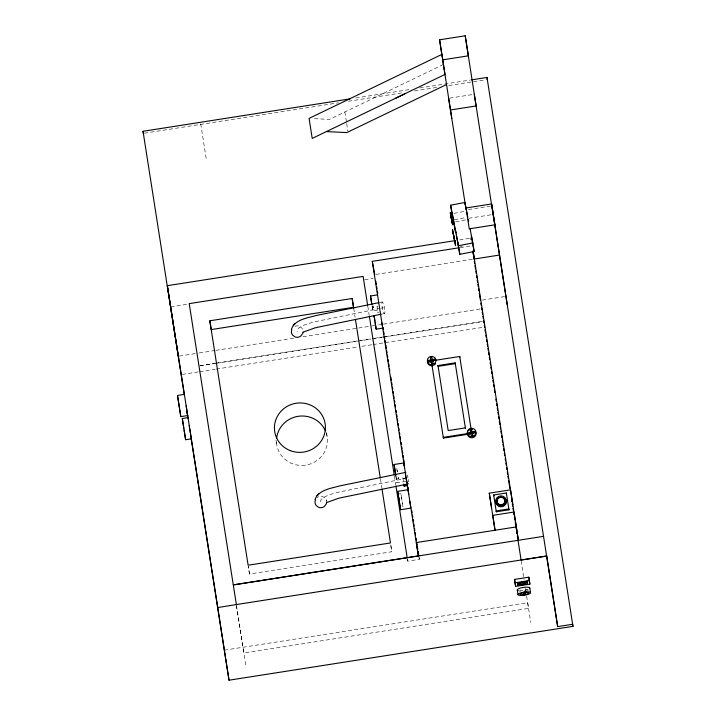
<?xml version="1.0" encoding="UTF-8"?>
<svg xmlns="http://www.w3.org/2000/svg" width="716" height="716" viewBox="0 0 716 716"><rect width="100%" height="100%" fill="white"/><g stroke="black" fill="none" stroke-linecap="round" stroke-linejoin="round"><path stroke-width="0.54" stroke-dasharray="3.58 2.69" d="M384.94 311.639L384.796 313.241A5.71 1.011 78.4 0 1 383.525 311.997L382.738 309.482A5.979 1.065 78.4 0 1 381.852 303.835L381.995 302.233A5.71 1.011 78.4 0 1 383.266 303.477L384.053 305.992M443.401 64.494L329.467 119.393L312.292 118.552M380.044 302.412L382.21 301.964M380.142 308.399L317.251 321.287A26.322 6.587 -8.9 0 0 297.221 331.598M381.225 308.184L383.391 307.737M382.407 313.948L384.582 313.51M406.974 478.145L340.834 491.695A26.322 6.587 -8.9 0 0 320.804 501.997M453.998 213.386L465.257 211.229M454.257 219.758L466.546 217.404M455.627 221.799L465.865 219.83M460.424 246.465L462.464 246.071M355.798 97.976L410.921 89.348M419.737 87.97L470.448 80.031M144.453 133.194L338.48 102.818M348.406 101.269L403.529 92.641M414.546 90.914L437.7 87.289M448.726 85.562L486.209 79.7M449.702 98.137L472.139 94.628M468.434 209.546L490.872 206.029M468.694 218.291L491.131 214.773M459.618 239.932L470.645 238.204M460.182 247.602L471.173 245.874M375.873 274.416L472.811 259.237M170.659 306.878L188.183 304.13M364.713 279.705L373.188 278.381M372.311 307.397L373.26 307.746L373.027 306.206M372.06 305.786L372.848 310.834L378.845 309.894M482.45 300.067L504.887 296.549M179.367 356.076L198.126 353.149M199.227 352.97L214.666 350.554M215.776 350.384L294.088 338.122M302.913 336.744L371.3 326.04M372.401 325.861L382.335 324.312M383.436 324.133L480.499 308.945M199.952 365.661L216.509 363.066M217.61 362.896L358.85 340.789M359.951 340.61L373.197 338.543M374.298 338.364L384.232 336.815M385.333 336.645L482.441 321.439M199.979 365.822L214.326 363.576M215.427 363.397L356.693 341.29M357.794 341.111L371.04 339.044M372.141 338.865L382.075 337.317M383.176 337.138L482.503 321.591M182.24 374.423L198.663 371.855M199.755 371.685L215.212 369.268M216.313 369.089L357.57 346.983M361.983 346.293L371.917 344.736M373.018 344.557L483.381 327.284M406.196 477.885L402.983 478.386L402.875 477.697L405.014 477.357M396.36 479.022L398.4 478.709L397.989 476.059L398.4 478.709M395.876 475.961L396.959 482.844L405.641 481.483M398.132 494.103L400.897 493.673L402.947 506.785L402.168 501.782M249.481 574.026L248.291 566.329L249.481 574.026L391.831 551.741L390.641 544.044L391.831 551.741M407.368 558.945L407.717 561.156L419.37 559.33L419.102 557.594M224.332 650.182L527.665 602.702L528.551 608.394L243.825 652.965L236.504 605.7M407.252 475.03L407.637 476.4A5.979 1.065 78.4 0 1 407.977 477.885M373.26 307.746L372.929 305.642M470.484 237.658L470.824 239.86M521.105 560.78L524.058 579.709M525.419 588.364L525.786 590.745M526.627 596.079L530.753 622.428M419.03 557.12L419.37 559.33M402.875 477.697L404.093 485.448M344.87 111.973L346.526 122.508M346.687 123.564L347.842 130.947M397.353 471.996L396.727 467.978L397.335 471.907M367.782 306.197L369.188 315.174M394.391 476.068L395.796 485.045M353.704 308.399L355.109 317.224M380.447 479.067L381.843 487.891M200.74 123.841L206.468 160.429M236.387 605.53L246.027 666.999M377.126 306.627L377.046 306.117L378.093 312.838L378.012 312.328M372.15 306.341L372.848 310.834M401.676 498.667L400.897 493.673M395.912 476.113L396.959 482.844M407.449 559.42L407.717 561.156M326.514 432.724L327.194 437.082M276.018 440.009L276.689 444.368M326.362 501.844L326.326 500.359L326.523 501.057A5.979 5.791 -15.7 0 0 325.315 498.363L322.898 496.644A5.71 5.531 -15.7 0 0 317.179 497.584M519.718 591.488A4.305 1.074 -8.9 0 1 524.81 589.921A4.305 1.074 -8.9 0 1 528.014 590.754M528.139 589.42A6.346 1.584 -8.9 0 1 522.143 590.772M520.613 590.852A6.346 1.584 -8.9 0 1 519.279 590.807M326.201 432.885A25.516 24.702 -8.8 0 1 305.455 465.167A25.516 24.702 -8.8 0 1 276.465 440.063M384.134 306.072A5.979 1.065 78.4 0 1 385.02 311.711M294.894 326.389A5.71 5.531 -15.7 0 1 299.315 326.236L301.731 327.964A5.979 5.791 -15.7 0 1 302.519 329.226M408.245 479.389A5.979 1.065 78.4 0 1 408.523 482.038"/><path stroke-width="1.07" d="M405.578 472.632L405.435 474.243A5.979 1.065 78.4 0 0 406.312 479.881L407.109 482.405M291.439 329.145C294.947 319.461 307.361 318.002 316.025 315.532L378.961 302.635M315.022 499.553C318.53 489.86 330.944 488.41 339.608 485.931L405.793 472.372M293.175 325.413L295.243 323.399M316.749 495.821L318.817 493.807M303.307 332.063L315.532 327.704L381.324 314.172M326.89 502.471L339.115 498.112L408.156 483.909M405.462 93.492L395.518 98.28M441.844 54.416L309.079 118.391L312.212 138.421L444.976 74.446L439.579 39.81L465.221 35.8L468.362 55.83L442.721 59.84L451.769 118.337M446.542 84.524L346.804 132.585L326.406 131.583M431.676 357.499L430.397 357.866L431.775 363.746L433.064 363.442C431.623 349.059 427.882 364.721 433.055 363.37M434.916 360.443L434.612 359.128L428.615 360.506L428.92 361.822L434.907 360.372L428.92 361.822M470.215 429.054L471.056 428.857L459.726 356.487L435.686 360.255M471.173 429.591L471.414 429.537A4.278 4.135 -8.8 0 1 472.524 429.564M470.135 430.003L471.414 429.627L472.802 435.579L471.513 435.874L470.143 430.074L471.414 429.627M474.717 432.697L474.413 431.381L468.416 432.759L468.72 434.084L474.708 432.625L468.72 434.084M471.495 435.802L472.802 435.579M451.778 212.706L450.615 205.206L464.952 202.458L466.385 209.815M472.828 242.957L474.153 251.531L459.815 254.287L458.491 245.713L472.828 242.957L470.135 229.093M143.352 133.364L143.03 131.288L350.285 98.844M471.558 79.861L486.987 77.444L572.97 626.357L229.013 680.2L191.109 438.264M450.48 109.969L476.122 105.95L465.221 35.8M466 207.971L491.641 203.962L494.908 224.824L469.266 228.834L466 207.971L466.295 209.877M178.266 356.255L167.347 285.684L455.206 240.621M374.772 274.586L372.275 261.358L459.081 247.772M499.589 255.048L473.911 259.067L473.616 256.901M352.174 298.5L353.534 307.298L211.193 329.584L209.833 320.786L352.174 298.5L353.731 308.417M371.506 302.277L370.521 295.968L377.52 294.876M374.029 315.488L376.168 329.172L382.729 328.143L381.888 322.755M186.142 405.829L187.655 415.557L180.808 416.631L177.487 395.429L184.343 394.355L184.433 394.946M438.004 365.563L455.188 362.869L465.498 428.651L465.373 427.882L448.18 430.576L438.004 365.563L438.12 366.332L455.313 363.639L455.188 362.869M183.824 428.249L182.303 418.52L187.986 417.625L188.075 418.216M182.303 418.52L185.623 439.722L191.306 438.827L189.785 429.099M467.494 433.583L443.285 437.369L443.401 438.103L467.611 434.317L467.799 435.131A4.278 4.135 -8.8 0 0 473.804 437.297A4.278 4.135 -8.8 0 0 475.299 431.229M395.787 475.326L394.086 464.487L403.851 462.957L404.585 467.611M404.2 486.146L407.404 485.645L407.297 484.947L404.093 485.448L404.2 486.146L403.896 484.204M398.91 499.106L397.702 491.364L408.048 489.744L408.773 494.398M491.57 508.065L489.27 493.19L510.544 489.86L512.844 504.726M493.673 494.98L506.346 492.993L508.978 509.81L496.304 511.797L493.673 494.98L493.807 495.857M397.702 491.364L400.575 509.72L410.921 508.1L409.865 501.37M516.317 526.913L416.327 542.567L418.386 555.858L372.275 261.358M572.97 626.357L572.648 624.28L557.675 626.625L546.738 555.983L236.37 604.564L217.762 607.553L229.013 680.2M546.747 556.055L521.105 560.064L517.99 540.222M514.535 579.414L528.811 577.186L529.339 580.569L515.064 582.806L514.535 579.414L515.618 586.377L529.894 584.14L528.811 577.186M517.444 583.021L527.137 581.499M519.753 583.701L517.596 584.032L517.82 585.446L527.513 583.925L527.039 580.9M524.058 583.021L527.289 582.52L527.513 583.925M520.165 584.453L524.971 583.701L524.792 582.493L519.977 583.245L520.165 584.453L519.95 583.039M451.903 212.339L452.342 214.505M453.416 220.34L453.371 219.991M453.273 219.982L453.622 221.387L452.566 215.623M455.152 229.227L455.931 233.04M458.115 244.863L456.316 235M453.586 221.217L453.326 220.018M453.971 223.929L454.114 224.564L453.443 220.877M455.779 232.449L455.618 231.715L455.725 232.414M450.552 213.896L450.445 213.395L450.829 215.265M457.667 242.742L457.936 244.04M451.34 217.789L451.116 216.751L451.286 217.754M451.536 218.953L452.029 221.691L451.375 218.067M451.483 218.514L450.901 215.623L451.42 218.47M452.082 221.951L452.449 223.714L452.288 222.712M451.465 218.908L451.859 220.779L451.68 219.714M453.568 234.911L453.004 232.217L453.47 234.848M454.49 240.173L455.045 242.867L454.588 240.236M466.59 210.862L467.843 217.297M468.255 219.445L468.676 221.584M472.292 241.963L472.712 244.102L471.379 235.528M472.918 245.167L474.153 251.531M450.615 205.206L458.491 245.713M453.371 220.832L453.532 221.674M453.792 223.258L455.457 231.841M457.542 242.563L459.815 254.287M450.749 214.809L451.008 216.151L450.659 214.755M451.295 218.013L451.653 219.356M451.921 221.11L452.664 224.842L451.51 219.006M453.819 236.199L452.476 229.433L453.711 236.128M453.183 219.919L453.416 221.119M450.973 215.928L451.331 218.246M451.608 219.069L451.966 221.396M453.711 235.501L455.582 245.651L454.347 238.956M454.347 239.591L453.541 235.394M451.832 220.268L452.27 222.56M450.874 215.865L451.429 218.308M454.087 237.587L454.517 239.699M450.489 213.807L450.758 215.221M370.521 295.968L371.89 304.685M394.086 464.487L395.751 475.164M187.565 414.967L187.655 415.557M177.487 395.429L180.808 416.631M474.278 94.288L557.675 626.625M529.366 580.757L529.894 584.14M529.795 588.024L530.529 592.678A6.346 1.584 -8.9 0 1 521.337 595.506A6.346 1.584 -8.9 0 1 520.917 592.794A6.346 1.584 -8.9 0 1 530.529 592.678M473.133 251.218L518.375 540.213L514.016 512.047L492.742 515.368L495.051 530.243L489.27 493.19M524.756 582.287L524.971 583.701M448.637 98.307L465.651 206.834M474.296 261.268L474.636 263.47M474.985 265.681L475.505 268.983M475.854 271.194L476.194 273.396M476.543 275.597L476.883 277.808M477.232 280.01L477.581 282.211M477.921 284.422L478.27 286.624M478.61 288.834L478.959 291.036M479.299 293.238L480.338 299.861M480.857 303.163L481.206 305.374M481.546 307.576L481.895 309.777M482.244 311.988L482.584 314.19M482.933 316.391L483.273 318.602M483.622 320.804L483.971 323.014M484.311 325.216L484.66 327.418M485 329.629L485.52 332.931M485.869 335.142L486.209 337.343M486.558 339.554L486.907 341.756M487.247 343.957L487.596 346.168M487.936 348.37L488.285 350.58M488.634 352.782L488.974 354.984M489.323 357.195L489.663 359.396M490.183 362.708L490.532 364.909M490.881 367.111L491.221 369.322M491.57 371.523L491.91 373.734M492.259 375.936L492.608 378.137M492.948 380.348L493.297 382.55M493.637 384.76L493.986 386.962M494.326 389.164L494.846 392.475M495.884 399.089L496.233 401.291M496.573 403.502L496.922 405.704M497.271 407.914L497.611 410.116M497.96 412.318L498.3 414.528M498.649 416.73L498.998 418.941M499.338 421.142L499.858 424.445M500.207 426.655L500.547 428.857M500.896 431.068L501.236 433.27M501.585 435.471L501.934 437.682M502.274 439.884L502.623 442.094M502.963 444.296L503.312 446.498M503.661 448.708L504.001 450.91M504.35 453.121L504.69 455.322M505.21 458.625L505.559 460.835M505.908 463.037L506.248 465.248M506.597 467.45L506.937 469.651M507.286 471.862L507.635 474.064M507.975 476.274L508.324 478.476M508.664 480.678L509.873 488.402M511.6 499.428L511.949 501.63M512.298 503.831L512.638 506.042M512.987 508.244L513.327 510.454M513.676 512.656L514.025 514.858M514.365 517.068L514.715 519.27M515.234 522.582L515.574 524.783M515.923 526.985L516.263 529.196M516.612 531.397L516.961 533.608M517.301 535.81L517.65 538.011M517.265 589.984L517.999 594.638M515.081 582.994L515.618 586.377M431.999 365.303L443.401 438.103M375.81 281.209L376.33 284.512M376.679 286.722L377.019 288.924M377.368 291.135L377.708 293.336M383.069 327.534L383.418 329.736M383.758 331.947L384.107 334.148M384.447 336.359L384.796 338.561M385.145 340.771L385.485 342.973M385.835 345.184L386.354 348.495M386.694 350.697L387.043 352.907M387.392 355.109L387.732 357.32M388.081 359.522L388.421 361.732M388.77 363.934L389.119 366.145M389.459 368.346L389.808 370.557M390.846 377.171L391.366 380.482M391.706 382.684L392.055 384.895M392.395 387.096L392.744 389.307M393.093 391.509L393.433 393.719M393.782 395.921L394.131 398.132M394.471 400.334L394.82 402.544M395.16 404.746L395.509 406.957M396.029 410.259L396.378 412.47M396.718 414.671L397.067 416.882M397.407 419.084L397.756 421.294M398.105 423.496L398.445 425.707M398.794 427.908L399.134 430.119M399.483 432.321L399.832 434.531M400.172 436.733L400.521 438.944M401.041 442.255L401.381 444.457M401.73 446.668L402.079 448.869M402.419 451.08L402.768 453.282M403.117 455.492L403.457 457.694M403.806 459.896L404.146 462.106M408.12 487.48L408.469 489.681M411.754 510.642L412.094 512.844M412.443 515.055L412.792 517.256M413.132 519.467L413.481 521.669M413.83 523.879L414.17 526.081M414.519 528.292L414.859 530.493M415.208 532.704L415.557 534.906M416.077 538.217L416.417 540.419M416.766 542.63L417.106 544.831M417.455 547.042L417.804 549.244M418.144 551.454L418.833 555.867L233.291 584.909L543.659 536.329M371.013 299.073L370.969 298.805M398.749 498.085L399.528 502.99M398.257 494.908L398.168 494.371M400.056 506.409L400.181 507.214L400.038 506.266M367.612 305.088L363.119 276.412L189.221 303.629L236.378 604.635M369.34 316.123L394.221 474.959M395.948 485.994L407.18 557.692M355.431 319.408L380.294 477.984M381.995 488.983L390.471 542.952L248.121 565.228L209.833 320.786M167.347 285.684L217.762 607.553M143.03 131.288L184.361 395.187M186.957 411.754L187.825 417.276M486.987 77.444L487.31 79.521M491.641 203.962L507.25 304.756M473.061 250.824L474.323 259.004M472.945 252.587L473.285 254.744M465.123 203.523L465.785 207.81M439.579 39.81L442.264 57.119M506.346 492.993L506.481 493.87M508.978 509.81L508.843 508.933L496.17 510.911L496.304 511.797M517.346 582.412L517.82 585.446M450.516 212.5L450.704 213.699M459.726 356.487L459.833 357.221M467.423 433.099L467.611 434.317M467.199 433.663L467.306 434.397M404.03 464.147L404.254 465.588M374.02 315.425L374.898 321.045M375.157 322.665L376.168 329.172M399.403 502.22L400.575 509.72M189.221 425.546L189.507 427.363M184.101 429.985L185.623 439.722M467.441 433.35A4.278 4.135 -8.8 0 1 467.817 431.229M468.407 430.307A4.278 4.135 -8.8 0 1 469.222 429.564M435.668 363.352A4.278 4.135 -8.8 0 1 434.254 365.017M433.27 365.536A4.278 4.135 -8.8 0 1 427.774 363.137L427.533 362.09A4.278 4.135 -8.8 0 1 427.9 359.969M435.274 359.235A4.278 4.135 -8.8 0 1 435.793 360.184M505.236 498.443A5.307 5.137 -8.8 0 1 502.56 506.615A5.307 5.137 -8.8 0 1 495.821 501.164M496.823 498.676A5.307 5.137 -8.8 0 1 497.781 497.701M503.455 504.127A3.983 3.857 -8.8 0 1 497.101 502.086A3.983 3.857 -8.8 0 1 501.755 497.352A3.983 3.857 -8.8 0 1 504.171 503.393M518.232 590.637A6.346 1.584 -8.9 0 1 522.474 587.576A6.346 1.584 -8.9 0 1 529.652 588.462M526.135 591.711A4.305 1.074 -8.9 0 1 524.031 592.186M276.645 437.915A25.516 24.702 -8.8 0 1 298.429 416.273A25.516 24.702 -8.8 0 1 325.422 430.88M291.833 329.584A5.979 5.791 -15.7 0 0 292.719 335.231L295.126 336.95A5.71 5.531 -15.7 0 0 300.845 336.01L302.617 333.602A5.979 5.791 -15.7 0 0 302.975 332.143M315.416 499.992A5.979 5.791 -15.7 0 0 316.293 505.63L318.71 507.349A5.71 5.531 -15.7 0 0 324.429 506.418L326.201 504.001A5.979 5.791 -15.7 0 0 326.559 502.551M407.86 483.783A5.71 1.011 78.4 0 1 407.502 483.264M523.253 593.752L525.302 593.501L523.253 593.752M431.22 356.443L430.128 356.693A4.278 4.135 -8.8 0 0 427.363 360.989L427.604 362.045A4.278 4.135 -8.8 0 0 432.741 364.551A4.278 4.135 -8.8 0 0 435.82 359.781A4.278 4.135 -8.8 0 0 431.22 356.443M471.226 428.329L470.135 428.58A4.278 4.135 -8.8 0 0 467.369 432.876L467.611 433.923A4.278 4.135 -8.8 0 0 472.748 436.429A4.278 4.135 -8.8 0 0 475.827 431.659A4.278 4.135 -8.8 0 0 471.226 428.329M450.31 212.643L450.624 214.46L450.31 212.643M522.277 594.915A4.305 1.074 -8.9 0 0 528.515 592.991A4.305 1.074 -8.9 0 0 521.991 593.072A4.305 1.074 -8.9 0 0 522.277 594.915M497.844 505.201A5.307 5.137 -8.8 0 0 506.257 501.549A5.307 5.137 -8.8 0 0 498.864 496.34A5.307 5.137 -8.8 0 0 497.844 505.201M498.587 504.118A3.983 3.857 -8.8 0 0 504.896 501.379A3.983 3.857 -8.8 0 0 499.347 497.477A3.983 3.857 -8.8 0 0 498.587 504.118M290.338 450.659A25.516 24.702 -8.8 0 0 325.171 424.015A25.516 24.702 -8.8 0 0 284.252 408.308A25.516 24.702 -8.8 0 0 290.338 450.659"/></g></svg>
